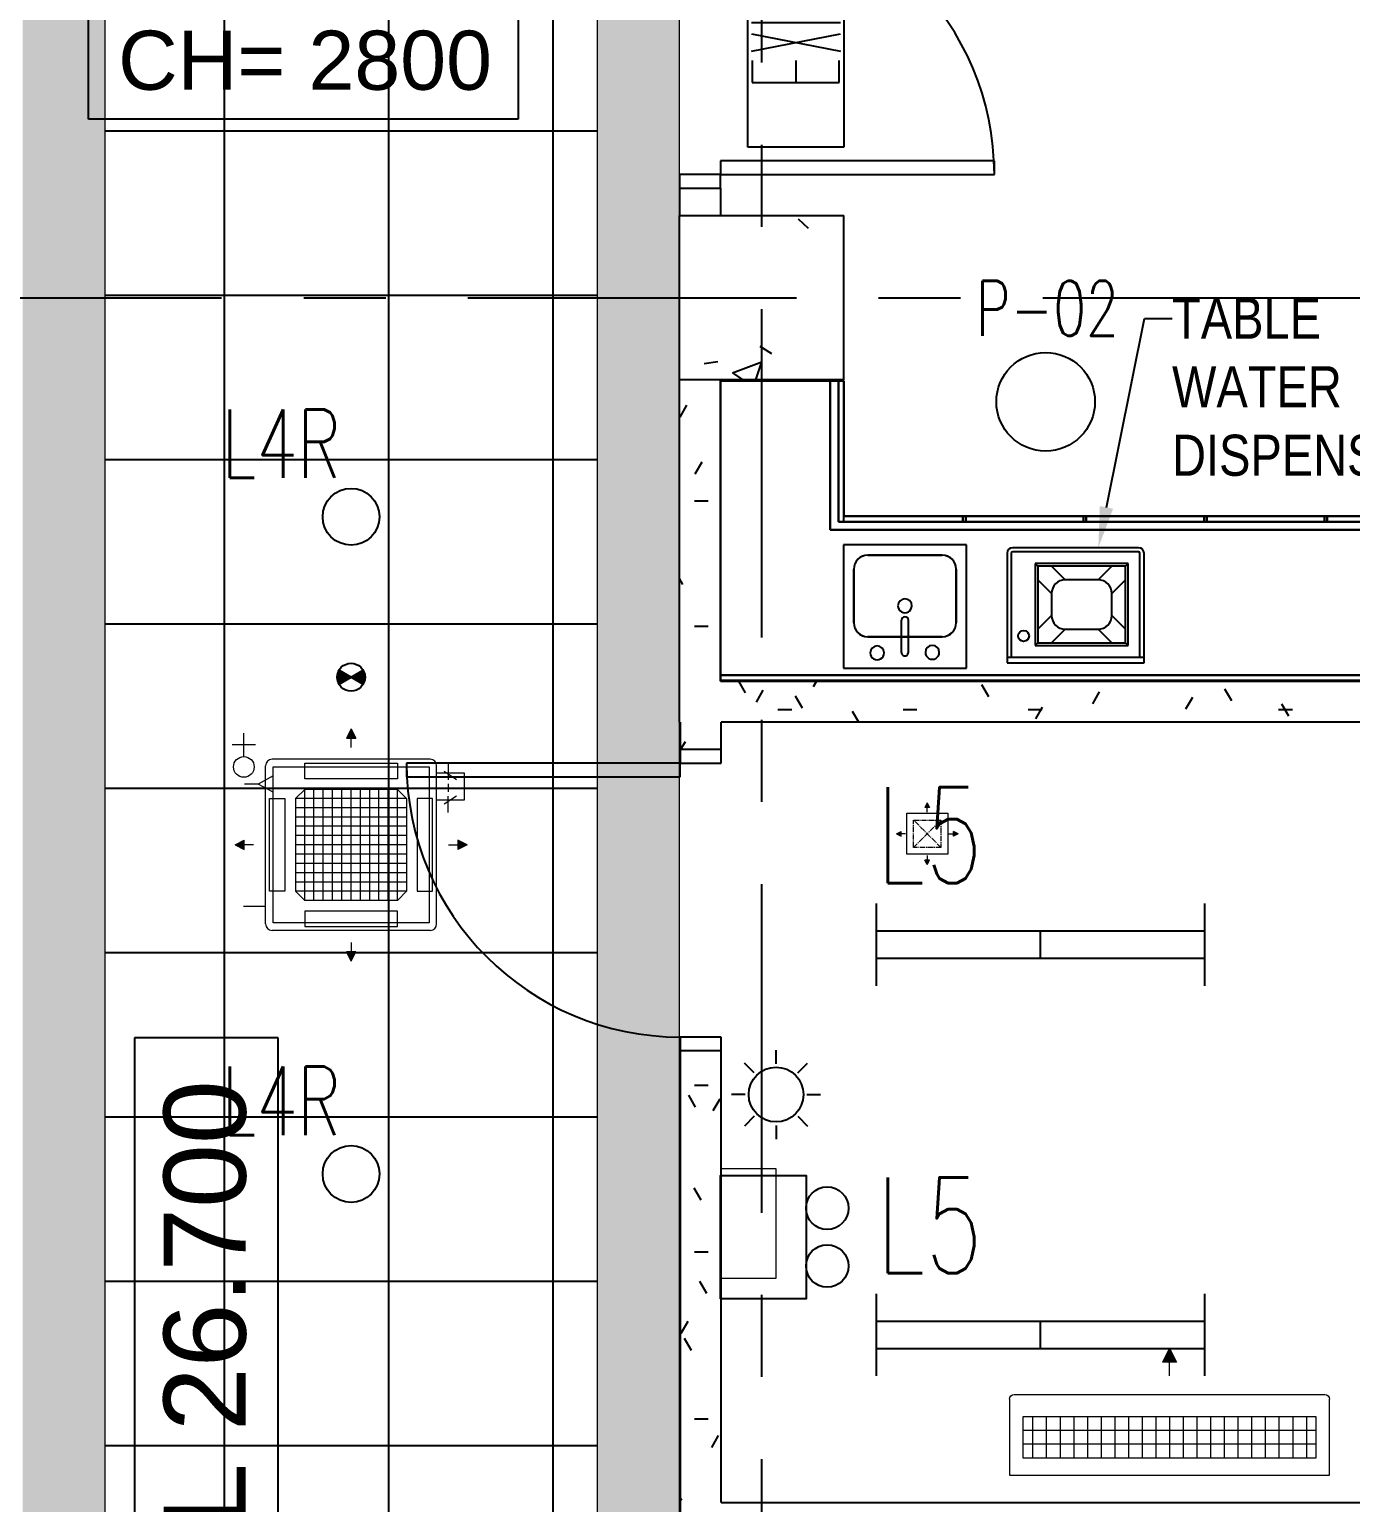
# Model space of a CAD drawing. Header units: millimetres. Extents: x -92759 to 184353, y -15225 to 86714.
# Drawn here: x 82826 to 87652, y 65941 to 71321 of the extents above; entities that cross this region are included whole.
import ezdxf
from ezdxf import colors
from ezdxf.entities.mleader import LeaderData, LeaderLine
from ezdxf.math import Vec2, Vec3

# ---------------------------------------------------------------- set-up
doc = ezdxf.new("R2010")
doc.units = ezdxf.units.MM
doc.linetypes.add('CENTER2', pattern=[28.575, 19.05, -3.175, 3.175, -3.175])
doc.linetypes.add('IDA - Grid Line', pattern=[2100, 1200, -300, 300, -300])
for name, color, linetype in [('0-1', 9, 'Continuous'), ('0-L4', 1, 'Continuous'), ('A-_ANOT----_D', 8, 'Continuous'), ('A-_DOOR----_E', 8, 'Continuous'), ('A-_DOOR----_E-1', 8, 'Continuous'), ('A-_FIREEQPM_E', 9, 'Continuous'), ('A-_FURT----_E-1', 8, 'Continuous'), ('A-_FURTSYST_E', 8, 'Continuous'), ('A-_SANIFIXR_E', 8, 'Continuous'), ('A-_WALL----_H-1', 9, 'Continuous'), ('A-_WALLPRTN_E', 8, 'Continuous'), ('A-PATT-CONC', 8, 'Continuous'), ('E-_LIGT----_E-', 3, 'Continuous'), ('E-EM LIGHT', 1, 'Continuous'), ('E-legend', 1, 'Continuous'), ('HF Text', 7, 'Continuous'), ('M-_SANIFIXR_E', 9, 'Continuous'), ('M-ACMV_FCU', 5, 'Continuous'), ('PDF_M-_ACON----_E-N', 7, 'Continuous'), ('S-_COLN----_E', 8, 'Continuous'), ('water dispenser', 8, 'Continuous')]:
    doc.layers.add(name, color=color, linetype=linetype)
for name, color, linetype, lineweight in [('A--', 134, '500-1-RP', 25), ('HFI 9MM FPB', 94, 'Continuous', 5), ('M-ACMV_CDP', 190, 'DRAIN_PIPE', 25), ('M-ACMV_Control Panel', 7, 'Continuous', 25), ('M-ACMV_CP', 1, 'Continuous', 25), ('M-ACMV_FAD', 3, 'Continuous', 18), ('M-ACMV_FAG', 3, 'Continuous', 25), ('M-ACMV_FCU-1', 86, 'Continuous', 9), ('M-ACMV_FCU-2', 86, 'Continuous', 9), ('M-ACMV_PWR', 1, 'REFRIGERANT', 25), ('M-ACMV_REF_PIPE', 134, '500-1-RP', 25), ('M-ACMV_VCD', 7, 'Continuous', 25)]:
    doc.layers.add(name, color=color, linetype=linetype, lineweight=lineweight)
for name, color, linetype, true_color in [('A-_DETA----_ED-2', 1, 'Continuous', 0xff0000), ('E-_FIREALAM_E-1', 1, 'Continuous', 0xff0000), ('E-_LIGT----_E', 1, 'Continuous', 0xff0000), ('S-_ANOTGRID_E-1', 9, 'IDA - Grid Line', 0x808080)]:
    doc.layers.add(name, color=color, linetype=linetype, true_color=true_color)
doc.styles.add('Arial Narrow', font='ARIALN.TTF')
doc.styles.add('Arial_2', font='arial.ttf', dxfattribs={"height": 300})
doc.styles.add('Arial_4', font='arial.ttf', dxfattribs={"height": 1.8})
doc.styles.add('Simplex', font='simplex_.ttf', dxfattribs={"width": 0.7, "height": 450})
doc.styles.get("Standard").update_dxf_attribs({"font": 'arial.ttf'})
doc.linetypes.add('500-1-RP', pattern='A,0.75,-0.5,0.75,-0.5,0.75,-0.5,0.75,-1.7,["RP",Standard,S=1,R=0,X=-1,Y=-0.5],-1.7', length=7.9)
doc.linetypes.add('DRAIN_PIPE', pattern='A,0.5,-0.2,["D",Standard,S=0.1,R=0,X=-0.1,Y=-0.05],-0.25', length=0.95)
doc.linetypes.add('REFRIGERANT', pattern='A,15,-5.08,["R",Standard,S=2.54,R=0,X=-2.54,Y=-1.27],-5.08', length=25.16)
pattern_1 = [(0, (-11670.95, 40338.29), (609.6, 152.4), [50.292, -406.908, 50.292, -406.908, -2438.4]), (0, (-11670.95, 40338.29), (609.6, 152.4), [-914.4, 50.292, -864.108, 50.292, -406.908, -1066.8]), (0, (-11670.95, 40338.29), (609.6, 152.4), [-2286, 50.292, -254.508, 50.292, -711.708]), (120, (-11442.35, 40414.49), (-436.7823, 451.7291), [50.292, -406.908, 50.292, -406.908, -2438.4]), (120, (-11442.35, 40414.49), (-436.7823, 451.7291), [-914.4, 50.292, -864.108, 50.292, -406.908, -1066.8]), (120, (-11442.35, 40414.49), (-436.7823, 451.7291), [-2286, 50.292, -254.508, 50.292, -711.708]), (240, (-11366.15, 40719.29), (-172.8177, -604.1291), [50.292, -406.908, 50.292, -406.908, -2438.4]), (240, (-11366.15, 40719.29), (-172.8177, -604.1291), [-914.4, 50.292, -864.108, 50.292, -406.908, -1066.8]), (240, (-11366.15, 40719.29), (-172.8177, -604.1291), [-2286, 50.292, -254.508, 50.292, -711.708])]

# ---------------------------------------------------------------- blocks, each defined once
blk = doc.blocks.new('IDA - F - Single - Swing1 - 1100L X 2200H -TD-03-10510367-BLK8_RHH_2ND STOREY PLAN')
at = {"layer": 'A-_DOOR----_E'}
for p, q in [((500, 1075), (450, 1075)), ((450, 1075), (450, 75)), ((500, 75), (500, 1075)), ((-500, 75), (-550, 75)), ((-500, -75), (-500, 75)), ((450, 75), (500, 75)), ((550, 75), (500, 75)), ((500, 75), (500, -75)), ((-550, -75), (-500, -75)), ((500, -75), (550, -75))]:
    blk.add_line(p, q, dxfattribs=at)
blk.add_arc((500, 75), 1000, 90, 180, dxfattribs=at)
blk = doc.blocks.new('IDA - Strobe Light - IDA - Strobe Light-8826107-BLK8_RHH_2ND STOREY PLAN')
at = {"layer": 'A-_DETA----_ED-2'}
for p, q in [((0, 312.5), (0, 362.5)), ((-79.5, 279.5), (-114.9, 314.9)), ((79.5, 279.5), (114.9, 314.9)), ((-112.5, 200), (-162.5, 200)), ((112.5, 200), (162.5, 200)), ((-79.5, 120.5), (-114.9, 85.1)), ((79.5, 120.5), (114.9, 85.1)), ((0, 87.5), (0, 37.5))]:
    blk.add_line(p, q, dxfattribs=at)
blk.add_circle((0, 200), 100, dxfattribs=at)
blk = doc.blocks.new('IDA - F - Single - Swing - 1100L X 2200H - FTD-01-10593735-BLK8_RHH_2ND STOREY PLAN')
at = {"layer": 'A-_DOOR----_E-1'}
for p, q in [((500, 1075), (450, 1075)), ((450, 1075), (450, 75)), ((500, 75), (500, 1075)), ((-500, 75), (-550, 75)), ((-500, -75), (-500, 75)), ((450, 75), (500, 75)), ((550, 75), (500, 75)), ((500, 75), (500, -75)), ((-550, -75), (-500, -75)), ((500, -75), (550, -75))]:
    blk.add_line(p, q, dxfattribs=at)
blk.add_arc((500, 75), 1000, 90, 180, dxfattribs=at)
blk.add_arc((500, 75), 1000, 90, 180, dxfattribs=at)
blk = doc.blocks.new('IDA - Exit Sign - IDA - Exit Sign - One Side-7541936-BLK8_RHH_2ND STOREY PLAN')
at = {"layer": 'A-_DETA----_ED-2'}
for p, q in [((-163.9, -115.1), (-163.9, -432.5)), ((-83.9, -115.1), (-163.9, -115.1)), ((-48.9, -112.8), (14, -437.8)), ((14, -112.8), (-48.9, -437.8)), ((55.1, -112.8), (55.1, -437.8)), ((185.1, -115.3), (85.1, -115.3)), ((135.1, -115.3), (135.1, -437.8)), ((-83.9, -275), (-163.9, -275)), ((-163.9, -432.5), (-83.9, -432.5))]:
    blk.add_line(p, q, dxfattribs=at)
at = {"layer": 'E-_LIGT----_E'}
for p, q in [((-400, -450), (-400, -100)), ((-400, -100), (400, -100)), ((400, -100), (400, -450)), ((400, -450), (-400, -450))]:
    blk.add_line(p, q, dxfattribs=at)
blk = doc.blocks.new('Spot Elevations - 16L x 3_5H - SFL-7417601-BLK8_RHH_2ND STOREY PLAN')
at = {"layer": 'A-_ANOT----_D'}
for p, q in [((16, 3.5), (0, 3.5)), ((0, 3.5), (0, 0)), ((16, 0), (16, 3.5)), ((0, 0), (16, 0))]:
    blk.add_line(p, q, dxfattribs=at)
blk = doc.blocks.new('Pantry Cabinet - Pantry Cabinet-8547006-2ND STOREY Copy 1')
at = {"layer": 'A-_FIREEQPM_E'}
for p, q in [((-731.1, -640), (-731.1, -20)), ((-731.1, -20), (-308.1, -20)), ((-731.1, -622.8), (-731.1, -20)), ((-308.1, -20), (-308.1, -640)), ((-308.1, -588.3), (-731.1, -588.3)), ((-731.1, -620.1), (-308.1, -620.1)), ((-731.1, -630.6), (-731.1, -622.8)), ((-308.1, -640), (-731.1, -640)), ((-612, -640), (-612, -620.1)), ((-612, -620.1), (-431.3, -620.1)), ((-431.3, -620.1), (-431.3, -642.3))]:
    blk.add_line(p, q, dxfattribs=at)
at = {"layer": 'A-_FURTSYST_E'}
for p, q in [((-1712.5, 0), (-1912.5, 0)), ((-1912.5, 0), (-1912.5, -1095)), ((-1912.5, -1095), (-1912.5, 0)), ((-1912.5, 0), (-1712.5, 0)), ((-1912.5, 0), (-1912.5, 0)), ((-1712.5, 0), (-1912.5, 0)), ((-1912.5, 0), (-1912.5, -1095)), ((-1912.5, -1095), (-1912.5, 0)), ((-1912.5, 0), (-1712.5, 0)), ((-1912.5, 0), (-1912.5, 0)), ((-1712.5, 0), (-1912.5, 0)), ((-1912.5, 0), (-1912.5, -1095)), ((-1912.5, -1095), (-1912.5, 0)), ((-1912.5, 0), (-1712.5, 0)), ((-1912.5, 0), (-1912.5, 0)), ((-1712.5, 0), (-1912.5, 0)), ((-1912.5, 0), (-1912.5, -20)), ((-1912.5, -20), (-1912.5, 0)), ((-1912.5, 0), (-1712.5, 0)), ((-1912.5, 0), (-1912.5, 0)), ((-1712.5, -580), (-1712.5, 0)), ((-1712.5, 0), (-1712.5, -580)), ((-1712.5, 0), (-1712.5, 0)), ((-1712.5, -1095), (-1712.5, 0)), ((-1712.5, 0), (-1712.5, -1095)), ((-1712.5, 0), (-1712.5, 0)), ((-1712.5, -550), (-1712.5, 0)), ((-1712.5, 0), (-1712.5, -550)), ((-1712.5, 0), (-1712.5, 0)), ((-1712.5, -20), (-1712.5, 0)), ((-1712.5, 0), (-1712.5, -20)), ((-1712.5, 0), (-1712.5, 0)), ((2837.5, 0), (-805.8, 0)), ((-805.8, 0), (-805.8, -20)), ((-805.8, -20), (-805.8, 0)), ((-805.8, 0), (2837.5, 0)), ((-805.8, 0), (-805.8, 0)), ((2837.5, 0), (-805.8, 0)), ((-805.8, 0), (-805.8, -580)), ((-805.8, -580), (-805.8, 0)), ((-805.8, 0), (2837.5, 0)), ((-805.8, 0), (-805.8, 0)), ((2837.5, 0), (-805.8, 0)), ((-805.8, 0), (-805.8, -600)), ((-805.8, -600), (-805.8, 0)), ((-805.8, 0), (2837.5, 0)), ((-805.8, 0), (-805.8, 0)), ((2837.5, 0), (-805.8, 0)), ((-805.8, 0), (-805.8, -550)), ((-805.8, -550), (-805.8, 0)), ((-805.8, 0), (2837.5, 0)), ((-805.8, 0), (-805.8, 0)), ((2837.5, -20), (2837.5, 0)), ((2837.5, 0), (2837.5, -20)), ((2837.5, 0), (2837.5, 0)), ((-1912.5, -20), (-1712.5, -20)), ((-1712.5, -20), (-1912.5, -20)), ((-1912.5, -20), (-1912.5, -20)), ((-1712.5, -20), (-1712.5, -20)), ((-805.8, -20), (2837.5, -20)), ((2837.5, -20), (-805.8, -20)), ((-805.8, -20), (-805.8, -20)), ((2837.5, -1095), (2837.5, 0)), ((2837.5, 0), (2837.5, -1095)), ((2837.5, 0), (2837.5, 0)), ((2837.5, -1095), (2837.5, 0)), ((2837.5, 0), (2837.5, -1095)), ((2837.5, 0), (2837.5, 0)), ((2837.5, -1095), (2837.5, 0)), ((2837.5, 0), (2837.5, -1095)), ((2837.5, 0), (2837.5, 0)), ((2837.5, -20), (2837.5, -20)), ((2028, -160), (2300.2, -160)), ((2300.2, -160), (2028, -160)), ((2028, -160), (2300.2, -160)), ((2300.2, -160), (2028, -160)), ((1977.2, -406.8), (1977.2, -210.8)), ((1977.2, -210.8), (1977.2, -406.8)), ((1977.2, -406.8), (1977.2, -210.8)), ((1977.2, -210.8), (1977.2, -406.8)), ((2351, -210.8), (2351, -406.8)), ((2351, -406.8), (2351, -210.8)), ((2351, -210.8), (2351, -406.8)), ((2351, -406.8), (2351, -210.8)), ((2300.2, -457.6), (2028, -457.6)), ((2028, -457.6), (2300.2, -457.6)), ((2300.2, -457.6), (2028, -457.6)), ((2028, -457.6), (2300.2, -457.6)), ((-1762.5, -550), (-1712.5, -550)), ((-1762.5, -1095), (-1762.5, -550)), ((-1762.5, -550), (-1762.5, -1095)), ((-1712.5, -550), (-1762.5, -550)), ((-1762.5, -550), (-1762.5, -550)), ((-1732.5, -1095), (-1732.5, -580)), ((-1732.5, -580), (-1712.5, -580)), ((-1712.5, -580), (-1732.5, -580)), ((-1732.5, -580), (-1732.5, -1095)), ((-1732.5, -580), (-1732.5, -580)), ((-1712.5, -550), (-1712.5, -550)), ((-1712.5, -580), (-1712.5, -580)), ((-805.8, -550), (2437.5, -550)), ((2437.5, -550), (-805.8, -550)), ((-805.8, -550), (-805.8, -550)), ((-805.8, -580), (2407.5, -580)), ((2407.5, -580), (-805.8, -580)), ((-805.8, -580), (-805.8, -580)), ((-795.8, -580), (-264.2, -580)), ((-264.2, -580), (-795.8, -580)), ((-795.8, -580), (-795.8, -580)), ((-795.8, -580), (-264.2, -580)), ((-264.2, -580), (-795.8, -580)), ((-795.8, -580), (-795.8, -580)), ((-795.8, -580), (-264.2, -580)), ((-264.2, -580), (-795.8, -580)), ((-795.8, -580), (-795.8, -580)), ((-795.8, -600), (-795.8, -580)), ((-795.8, -580), (-795.8, -600)), ((-795.8, -600), (-795.8, -580)), ((-795.8, -580), (-795.8, -600)), ((-795.8, -600), (-795.8, -580)), ((-795.8, -580), (-795.8, -600)), ((-264.2, -580), (-264.2, -580)), ((-264.2, -580), (-264.2, -580)), ((-264.2, -580), (-264.2, -580)), ((-264.2, -580), (-264.2, -600)), ((-264.2, -580), (-264.2, -600)), ((-264.2, -580), (-264.2, -600)), ((-264.2, -580), (-264.2, -600)), ((-264.2, -580), (-264.2, -600)), ((-264.2, -580), (-264.2, -600)), ((-254.2, -580), (181.1, -580)), ((181.1, -580), (-254.2, -580)), ((-254.2, -580), (-254.2, -580)), ((-254.2, -600), (-254.2, -580)), ((-254.2, -580), (-254.2, -600)), ((181.1, -580), (181.1, -580)), ((181.1, -580), (181.1, -600)), ((181.1, -580), (181.1, -600)), ((191.1, -580), (621.4, -580)), ((621.4, -580), (191.1, -580)), ((191.1, -580), (191.1, -580)), ((191.1, -600), (191.1, -580)), ((191.1, -580), (191.1, -600)), ((621.4, -580), (621.4, -580)), ((621.4, -600), (621.4, -580)), ((621.4, -580), (621.4, -600)), ((631.4, -580), (1061.7, -580)), ((1061.7, -580), (631.4, -580)), ((631.4, -580), (631.4, -580)), ((631.4, -600), (631.4, -580)), ((631.4, -580), (631.4, -600)), ((1061.7, -580), (1061.7, -580)), ((1061.7, -600), (1061.7, -580)), ((1061.7, -580), (1061.7, -600)), ((1071.6, -580), (1502, -580)), ((1502, -580), (1071.6, -580)), ((1071.6, -580), (1071.6, -580)), ((1071.6, -600), (1071.6, -580)), ((1071.6, -580), (1071.6, -600)), ((1502, -580), (1502, -580)), ((1502, -600), (1502, -580)), ((1502, -580), (1502, -600)), ((1511.9, -580), (1942.2, -580)), ((1942.2, -580), (1511.9, -580)), ((1511.9, -580), (1511.9, -580)), ((1511.9, -600), (1511.9, -580)), ((1511.9, -580), (1511.9, -600)), ((1942.2, -580), (1942.2, -580)), ((1942.2, -600), (1942.2, -580)), ((1942.2, -580), (1942.2, -600)), ((1952.2, -580), (2387.5, -580)), ((2387.5, -580), (1952.2, -580)), ((1952.2, -580), (1952.2, -580)), ((1952.2, -600), (1952.2, -580)), ((1952.2, -580), (1952.2, -600)), ((2387.5, -580), (2387.5, -580)), ((2387.5, -580), (2387.5, -600)), ((2387.5, -580), (2387.5, -600)), ((2407.5, -580), (2407.5, -1095)), ((2407.5, -1095), (2407.5, -580)), ((2407.5, -580), (2407.5, -580)), ((2437.5, -550), (2437.5, -1095)), ((2437.5, -1095), (2437.5, -550)), ((2437.5, -550), (2437.5, -550)), ((-805.8, -600), (2387.5, -600)), ((2387.5, -600), (-805.8, -600)), ((-805.8, -600), (-805.8, -600)), ((-795.8, -600), (-795.8, -600)), ((-795.8, -600), (-264.2, -600)), ((-264.2, -600), (-795.8, -600)), ((-795.8, -600), (-795.8, -600)), ((-795.8, -600), (-264.2, -600)), ((-264.2, -600), (-795.8, -600)), ((-795.8, -600), (-795.8, -600)), ((-795.8, -600), (-264.2, -600)), ((-264.2, -600), (-795.8, -600)), ((-264.2, -600), (-264.2, -600)), ((-264.2, -600), (-264.2, -600)), ((-264.2, -600), (-264.2, -600)), ((-254.2, -600), (-254.2, -600)), ((-254.2, -600), (181.1, -600)), ((181.1, -600), (-254.2, -600)), ((181.1, -600), (181.1, -600)), ((191.1, -600), (191.1, -600)), ((191.1, -600), (621.4, -600)), ((621.4, -600), (191.1, -600)), ((621.4, -600), (621.4, -600)), ((631.4, -600), (631.4, -600)), ((631.4, -600), (1061.7, -600)), ((1061.7, -600), (631.4, -600)), ((1061.7, -600), (1061.7, -600)), ((1071.6, -600), (1071.6, -600)), ((1071.6, -600), (1502, -600)), ((1502, -600), (1071.6, -600)), ((1502, -600), (1502, -600)), ((1511.9, -600), (1511.9, -600)), ((1511.9, -600), (1942.2, -600)), ((1942.2, -600), (1511.9, -600)), ((1942.2, -600), (1942.2, -600)), ((1952.2, -600), (1952.2, -600)), ((1952.2, -600), (2387.5, -600)), ((2387.5, -600), (1952.2, -600)), ((2387.5, -600), (2387.5, -1095)), ((2387.5, -1095), (2387.5, -600)), ((2387.5, -600), (2387.5, -600)), ((2387.5, -600), (2387.5, -600)), ((-1912.5, -1095), (-1732.5, -1095)), ((-1732.5, -1095), (-1912.5, -1095)), ((-1912.5, -1095), (-1912.5, -1095)), ((-1912.5, -1095), (-1712.5, -1095)), ((-1712.5, -1095), (-1912.5, -1095)), ((-1912.5, -1095), (-1912.5, -1095)), ((-1912.5, -1095), (-1762.5, -1095)), ((-1762.5, -1095), (-1912.5, -1095)), ((-1912.5, -1095), (-1912.5, -1095)), ((-1762.5, -1095), (-1762.5, -1095)), ((-1732.5, -1095), (-1732.5, -1095)), ((-1712.5, -1095), (-1712.5, -1095)), ((2387.5, -1095), (2837.5, -1095)), ((2837.5, -1095), (2387.5, -1095)), ((2387.5, -1095), (2387.5, -1095)), ((2407.5, -1095), (2837.5, -1095)), ((2837.5, -1095), (2407.5, -1095)), ((2407.5, -1095), (2407.5, -1095)), ((2437.5, -1095), (2837.5, -1095)), ((2837.5, -1095), (2437.5, -1095)), ((2437.5, -1095), (2437.5, -1095)), ((2837.5, -1095), (2837.5, -1095)), ((2837.5, -1095), (2837.5, -1095)), ((2837.5, -1095), (2837.5, -1095))]:
    blk.add_line(p, q, dxfattribs=at)
for centre, start, end in [((2028, -210.8), 90, 180), ((2028, -210.8), 90, 180), ((2028, -210.8), 90, 180), ((2028, -210.8), 90, 180), ((2300.2, -210.8), 0, 90), ((2300.2, -210.8), 360, 90), ((2300.2, -210.8), 0, 90), ((2300.2, -210.8), 0, 90), ((2028, -406.8), 180, 270), ((2028, -406.8), 180, 270), ((2028, -406.8), 180, 270), ((2028, -406.8), 180, 270), ((2300.2, -406.8), 270, 360), ((2300.2, -406.8), 270, 360), ((2300.2, -406.8), 270, 360), ((2300.2, -406.8), 270, 360)]:
    blk.add_arc(centre, 50.8, start, end, dxfattribs=at)
blk = doc.blocks.new('M_Sink Kitchen-Island - 450 x 450mm-8546905-2ND STOREY Copy 1')
at = {"layer": 'A-_SANIFIXR_E'}
for p, q in [((240.7, 227.3), (-209.3, 227.3)), ((-209.3, 227.3), (-209.3, -222.7)), ((240.7, -222.7), (240.7, 227.3)), ((3, 170.2), (3, 53.1)), ((28.4, 170.2), (28.4, 53.1)), ((3, 113), (-120.4, 113)), ((151.8, 113), (28.4, 113)), ((-171.2, 62.2), (-171.2, -133.8)), ((202.6, -133.8), (202.6, 62.2)), ((-120.4, -184.6), (151.8, -184.6)), ((-209.3, -222.7), (240.7, -222.7))]:
    blk.add_line(p, q, dxfattribs=at)
for centre, radius, start, end in [((-84.3, 170.2), 25.4, 360, 180), ((-84.3, 170.2), 25.4, 180, 0), ((15.7, 170.2), 12.7, 360, 180), ((117.3, 172.3), 25.4, 360, 180), ((117.3, 172.3), 25.4, 180, 0), ((-120.4, 62.2), 50.8, 90, 180), ((151.8, 62.2), 50.8, 360, 90), ((15.7, 0), 25.4, 360, 180), ((15.7, 0), 25.4, 180, 0), ((15.7, 53.1), 12.7, 180, 0), ((-120.4, -133.8), 50.8, 180, 270), ((151.8, -133.8), 50.8, 270, 0)]:
    blk.add_arc(centre, radius, start, end, dxfattribs=at)
blk = doc.blocks.new('staff dining room')
at = {"layer": 'A-_FURTSYST_E', "rotation": 180}
blk.add_blockref('Pantry Cabinet - Pantry Cabinet-8547006-2ND STOREY Copy 1', (17158.5, -4136.3), dxfattribs=at)
at = {"layer": 'A-_SANIFIXR_E', "rotation": 180}
blk.add_blockref('M_Sink Kitchen-Island - 450 x 450mm-8546905-2ND STOREY Copy 1', (15010, -3863.2), dxfattribs=at)
blk = doc.blocks.new('1599_FURN_RHH_BLK8 _NEW__2ND STY_dwg-10261561-BLK8_RHH_2ND STOREY PLAN')
blk.add_blockref('staff dining room', (-19270.7, -6261.8))
blk = doc.blocks.new('A$C4750f375')
at = {"layer": 'water dispenser'}
for p, q in [((0, 400), (0, 0)), ((15, 400), (15, 20)), ((480, 420), (20, 420)), ((480, 405), (20, 405)), ((485, 20), (485, 400)), ((500, 0), (500, 400)), ((442.5, 362.5), (102.2, 362.5)), ((102.2, 362.5), (102.2, 62.5)), ((102.2, 362.5), (112.2, 352.5)), ((112.2, 352.5), (112.2, 72.5)), ((432.5, 352.5), (112.2, 352.5)), ((212.2, 302.5), (162.2, 352.5)), ((332.5, 302.5), (382.5, 352.5)), ((432.5, 352.5), (442.5, 362.5)), ((432.5, 72.5), (432.5, 352.5)), ((442.5, 62.5), (442.5, 362.5)), ((162.2, 252.5), (112.2, 302.5)), ((332.5, 302.5), (212.2, 302.5)), ((382.5, 252.5), (432.5, 302.5)), ((162.2, 252.5), (162.2, 172.5)), ((382.5, 172.5), (382.5, 252.5)), ((162.2, 172.5), (112.2, 122.5)), ((382.5, 172.5), (432.5, 122.5)), ((212.2, 122.5), (162.2, 72.5)), ((212.2, 122.5), (332.5, 122.5)), ((332.5, 122.5), (382.5, 72.5)), ((112.2, 72.5), (102.2, 62.5)), ((102.2, 62.5), (442.5, 62.5)), ((112.2, 72.5), (432.5, 72.5)), ((432.5, 72.5), (442.5, 62.5)), ((0, 20), (500, 20)), ((0, 0), (500, 0))]:
    blk.add_line(p, q, dxfattribs=at)
blk.add_circle((59.7, 97.8), 20, dxfattribs=at)
for centre, radius, start, end in [((20, 400), 20, 90, 180), ((20, 400), 5, 90, 180), ((480, 400), 20, 0, 90), ((480, 400), 5, 0, 90), ((212.2, 252.5), 50, 90, 180), ((332.5, 252.5), 50, 0, 90), ((212.2, 172.5), 50, 180, 270), ((332.5, 172.5), 50, 270, 0)]:
    blk.add_arc(centre, radius, start, end, dxfattribs=at)
blk = doc.blocks.new('RCP_B8L2')
at = {"layer": 'A-PATT-CONC'}
h = blk.add_hatch(dxfattribs=at)
h.set_pattern_fill('ANSI37', color=256, scale=189, angle=45)
h.set_pattern_definition([(90, (-369518.07, -145677.3), (-600.075, 0), []), (180, (-369518.07, -145677.3), (-6e-14, -600.075), [])])
h.paths.add_polyline_path([(-369518.1, -175677.3), (-367718.1, -175677.3), (-367718.1, -145677.3), (-369518.1, -145677.3)])
at = {"layer": 'HFI 9MM FPB'}
h = blk.add_hatch(dxfattribs=at)
h.set_pattern_fill('ANSI33', color=256, scale=50)
h.set_pattern_definition([(45, (-381589.02, -647239), (-224.5064, 224.5064), []), (45, (-381364.5, -647239), (-224.5064, 224.5064), [158.75, -79.375])])
h.paths.add_polyline_path([(-397818.1, -145727.3), (-400118.1, -145727.3), (-400118.1, -175677.3), (-397818.1, -175677.3), (-397818.1, -149677.3), (-369818.1, -149677.3), (-369818.1, -175677.3), (-400118.1, -175677.3), (-400118.1, -180477.3), (-377418.1, -180477.3), (-377418.1, -194177.3), (-377868.1, -194177.3), (-377868.1, -197377.3), (-373818.1, -197377.3), (-373818.1, -196977.3), (-373218.1, -196977.3), (-373218.1, -197377.3), (-372328.1, -197377.3), (-372328.1, -187777.3), (-373518.1, -187777.3), (-373518.1, -183977.3), (-369718.1, -183977.3), (-369718.1, -184377.3), (-367302.1, -184377.3), (-367302.1, -183227.3), (-367418.1, -183227.3), (-367418.1, -174577.3), (-365018.1, -174577.3), (-365018.1, -174045.3), (-364918.1, -174045.3), (-364918.1, -173009.3), (-365018.1, -173009.3), (-365018.1, -172877.3), (-367418.1, -172877.3), (-367418.1, -161227.3), (-365818.1, -161227.3), (-365818.1, -161927.3), (-362518.1, -161927.3), (-362518.1, -160193), (-362518.1, -159277.3), (-362718.1, -159277.3), (-362718.1, -157677.3), (-364168.1, -157677.3), (-364168.1, -158127.3), (-364455.6, -158127.3), (-365318.1, -158127.3), (-365318.1, -158827.3), (-366818.1, -158827.3), (-366818.1, -159277.3), (-367418.1, -159277.3), (-367418.1, -145307.3), (-369018.1, -145307.3), (-369018.1, -145557.3), (-369818.1, -145557.3), (-369818.1, -147877.3), (-377418.1, -147877.3), (-377418.1, -145557.7), (-379668.1, -145557.7), (-379668.1, -147877.3), (-394868.1, -147877.3), (-394868.1, -146527.3), (-397818.1, -146527.3)])
h.paths.add_polyline_path([(-399868.1, -146002.3), (-398068.1, -146002.3), (-398068.1, -175402.3), (-399868.1, -175402.3)], flags=16)
h.paths.add_polyline_path([(-379218.1, -147877.3), (-379218.1, -146077.3), (-378018.1, -146077.3), (-378018.1, -147877.3), (-369818.1, -147877.3), (-369818.1, -149677.3), (-397818.1, -149677.3), (-397818.1, -147877.3), (-397818.1, -146677.3), (-396618.1, -146677.3), (-395418.1, -146677.3), (-395418.1, -147877.3)], flags=16)
h.paths.add_polyline_path([(-369518.1, -175677.3), (-367718.1, -175677.3), (-367718.1, -145677.3), (-369518.1, -145677.3)], flags=16)
h.paths.add_polyline_path([(-366468.1, -159177.3), (-366468.1, -160977.3), (-365268.1, -160977.3), (-365268.1, -161577.3), (-362868.1, -161577.3), (-362868.1, -159177.3)], flags=16)
h.paths.add_polyline_path([(-376718.1, -196977.3), (-373718.1, -196977.3), (-373718.1, -187977.3), (-373718.1, -187977.3), (-373718.1, -183777.3), (-367718.1, -183777.3), (-367718.1, -175977.3), (-399518.1, -175977.3), (-399518.1, -180177.3), (-376718.1, -180177.3)], flags=16)
blk.add_lwpolyline([(-367418.1, -172877.3), (-367418.1, -161227.3), (-365818.1, -161227.3), (-365818.1, -161927.3), (-362518.1, -161927.3), (-362518.1, -160193), (-362518.1, -159277.3), (-362718.1, -159277.3), (-362718.1, -157677.3), (-364168.1, -157677.3), (-364168.1, -158127.3), (-364455.6, -158127.3), (-365318.1, -158127.3), (-365318.1, -158827.3), (-366818.1, -158827.3), (-366818.1, -159277.3), (-367418.1, -159277.3), (-367418.1, -145307.3)], dxfattribs=at)
blk.add_lwpolyline([(-369518.1, -175677.3), (-367718.1, -175677.3), (-367718.1, -145677.3), (-369518.1, -145677.3)], close=True, dxfattribs=at)
at = {"layer": 'HF Text', "insert": (-369469.2, -149001.9), "char_height": 215.85, "width": 1353.585, "attachment_point": 1, "style": 'Arial_4', "bg_fill": 16, "box_fill_scale": 1.5, "bg_fill_color": 256, "bg_fill_transparency": 0}
blk.add_mtext('CH= 2800', dxfattribs=at)
blk = doc.blocks.new('L5-Batten Light')
at = {"layer": 'E-legend', "lineweight": 25}
for p, q in [((-366378.7, -162532.4), (-366378.7, -162832.4)), ((-365178.7, -162832.4), (-365178.7, -162532.4)), ((-366378.7, -162632.4), (-365178.7, -162632.4)), ((-365778.7, -162732.4), (-365778.7, -162632.4)), ((-366378.7, -162732.4), (-365178.7, -162732.4))]:
    blk.add_line(p, q, dxfattribs=at)
at = {"layer": 'E-legend', "lineweight": 25, "style": 'Simplex', "width": 0.7}
blk.add_text('L5', height=350, dxfattribs=at).set_placement((-366378.6, -162457.3))
blk = doc.blocks.new('P-02')
at = {"layer": 'E-legend', "lineweight": 25}
blk.add_circle((0, 0), 180, dxfattribs=at)
at = {"layer": 'E-legend', "lineweight": 15, "style": 'Simplex', "width": 0.7}
blk.add_text('P-02', height=200, dxfattribs=at).set_placement((-254.6, 241.3))
blk = doc.blocks.new('Power Craft')
at = {"layer": 'E-legend', "lineweight": 25}
h = blk.add_hatch(color=256, dxfattribs=at)
h.dxf.hatch_style = 1
h.paths.add_polyline_path([(-589422.5, -94267.5), (-589466.5, -94242.1, 0.131652), (-589473.4, -94267.5, 0.131652), (-589466.5, -94293)])
h = blk.add_hatch(color=256, dxfattribs=at)
h.dxf.hatch_style = 1
h.paths.add_polyline_path([(-589378.4, -94242.1), (-589422.5, -94267.5), (-589378.4, -94293, 0.131652), (-589371.6, -94267.5, 0.131652)])
for p, q in [((-589466.5, -94242.1), (-589378.4, -94293)), ((-589466.5, -94293), (-589378.4, -94242.1))]:
    blk.add_line(p, q, dxfattribs=at)
blk.add_circle((-589422.5, -94267.5), 50.9, dxfattribs=at)
blk = doc.blocks.new('mickey mouse ltg')
at = {"layer": 'E-EM LIGHT'}
blk.add_lwpolyline([(-352.5, 0), (93.2, 0), (93.2, -309.1), (-352.5, -309.1)], close=True, dxfattribs=at)
for centre in [(-233.8, -386.1), (-24.6, -386.1)]:
    blk.add_circle(centre, 77, dxfattribs=at)
blk = doc.blocks.new('E2')
at = {"layer": 'E-legend', "lineweight": 25, "xscale": 1.009134083687406, "yscale": 1.009134083687406, "zscale": 1.009134083687406, "rotation": 179.9999999999651}
blk.add_blockref('mickey mouse ltg', (-440506.3, 381156.8), dxfattribs=at)
blk = doc.blocks.new('A$C020d881d')
at = {"layer": 'E-legend', "lineweight": 25}
blk.add_circle((818.7, 172), 103.8, dxfattribs=at)
at = {"layer": 'E-legend', "lineweight": 25, "style": 'Simplex', "width": 0.7}
blk.add_text('L4R', height=250, dxfattribs=at).set_placement((345.2, 314.3))
blk = doc.blocks.new('EL_B8_L2_R4')
at = {"color": 7}
blk.add_blockref('Power Craft', (583122.5, 83881.8), dxfattribs=at)
at = {"color": 0, "linetype": 'ByBlock', "lineweight": 0, "rotation": 270}
blk.add_blockref('E2', (-386106.8, -452806.4), dxfattribs=at)
at = {"layer": '0-L4', "color": 7}
for p in [(361997.4, 151319.9), (361997.4, 149894.9)]:
    blk.add_blockref('L5-Batten Light', p, dxfattribs=at)
at = {"layer": 'E-_LIGT----_E-', "ltscale": 0.5}
for p in [(-7118.7, -9972), (-7118.7, -12372)]:
    blk.add_blockref('A$C020d881d', p, dxfattribs=at)
at = {"layer": 'E-legend', "color": 0}
blk.add_blockref('P-02', (-3762.5, -9380), dxfattribs=at)
blk = doc.blocks.new('A$Ce886c8c0')
at = {"layer": 'M-ACMV_Control Panel', "lineweight": 5}
blk.add_lwpolyline([(200, -200), (200, 200), (0, 200), (0, -200)], close=True, dxfattribs=at)
blk.add_solid([(0, -200), (200, -200), (200, 200), (0, -200)], dxfattribs=at)
blk = doc.blocks.new('A$C7208cd76')
at = {"layer": 'M-ACMV_FCU', "lineweight": 5}
h = blk.add_hatch(color=256, dxfattribs=at)
h.dxf.hatch_style = 1
h.paths.add_polyline_path([(0, 424.1), (-17, 390.2), (17, 390.2)])
h = blk.add_hatch(color=256, dxfattribs=at)
h.dxf.hatch_style = 1
h.paths.add_polyline_path([(-424.1, 0), (-390.2, -17), (-390.2, 17)])
h = blk.add_hatch(color=256, dxfattribs=at)
h.dxf.hatch_style = 1
h.paths.add_polyline_path([(424.1, 0), (390.2, 17), (390.2, -17)])
h = blk.add_hatch(color=256, dxfattribs=at)
h.dxf.hatch_style = 1
h.paths.add_polyline_path([(0, -424.1), (17, -390.2), (-17, -390.2)])
for p, q in [((0, 424.1), (-17, 390.2)), ((-17, 390.2), (17, 390.2)), ((0, 424.1), (17, 390.2)), ((0, 356.2), (0, 390.2)), ((-312.5, 288.8), (-312.5, -288.8)), ((288.8, 312.5), (-288.8, 312.5)), ((288.9, 312.6), (288.9, 312.6)), ((312.5, 288.8), (312.5, -288.8)), ((312.6, 288.9), (312.6, 288.9)), ((-202.6, 169.6), (-169.6, 202.6)), ((-202.6, 169.6), (-202.6, -169.6)), ((202.6, 169.6), (-202.6, 169.6)), ((-169.6, 202.6), (169.6, 202.6)), ((-169.6, 202.6), (-169.6, -202.6)), ((-135.7, 202.6), (-135.7, -202.6)), ((-101.8, 202.6), (-101.8, -202.6)), ((-67.9, 202.6), (-67.9, -202.6)), ((-33.9, 202.6), (-33.9, -202.6)), ((0, 202.6), (0, -202.6)), ((33.9, 202.6), (33.9, -202.6)), ((67.9, 202.6), (67.9, -202.6)), ((101.8, 202.6), (101.8, -202.6)), ((135.7, 202.6), (135.7, -202.6)), ((169.6, 202.6), (202.6, 169.6)), ((169.6, 202.6), (169.6, -202.6)), ((202.6, 169.6), (202.6, -169.6)), ((202.6, 135.7), (-202.6, 135.7)), ((202.6, 101.8), (-202.6, 101.8)), ((202.6, 67.9), (-202.6, 67.9)), ((-424.1, 0), (-390.2, 17)), ((-424.1, 0), (-390.2, -17)), ((-390.2, -17), (-390.2, 17)), ((-356.2, 0), (-390.2, 0)), ((202.6, 33.9), (-202.6, 33.9)), ((202.6, 0), (-202.6, 0)), ((356.2, 0), (390.2, 0)), ((390.2, 17), (390.2, -17)), ((424.1, 0), (390.2, 17)), ((424.1, 0), (390.2, -17)), ((202.6, -33.9), (-202.6, -33.9)), ((202.6, -67.9), (-202.6, -67.9)), ((202.6, -101.8), (-202.6, -101.8)), ((202.6, -135.7), (-202.6, -135.7)), ((-169.6, -202.6), (-202.6, -169.6)), ((202.6, -169.6), (-202.6, -169.6)), ((-169.6, -202.6), (169.6, -202.6)), ((169.6, -202.6), (202.6, -169.6)), ((288.8, -312.5), (-288.8, -312.5)), ((0, -356.2), (0, -390.2)), ((17, -390.2), (-17, -390.2)), ((0, -424.1), (-17, -390.2)), ((0, -424.1), (17, -390.2))]:
    blk.add_line(p, q, dxfattribs=at)
for points in [[(285, 285), (285, -285), (-285, -285), (-285, 285)], [(-169.6, 241.6), (169.6, 241.6), (169.6, 297.9), (-169.6, 297.9)], [(-241.6, 169.6), (-241.6, -169.6), (-297.9, -169.6), (-297.9, 169.6)], [(241.6, 169.6), (241.6, -169.6), (297.9, -169.6), (297.9, 169.6)], [(-169.6, -241.6), (169.6, -241.6), (169.6, -297.9), (-169.6, -297.9)]]:
    blk.add_lwpolyline(points, close=True, dxfattribs=at)
for centre, start, end in [((-288.8, 288.8), 90, 180), ((288.8, 288.8), 0, 90), ((-288.8, -288.8), 180, 270), ((288.8, -288.8), 270, 0)]:
    blk.add_arc(centre, 23.7, start, end, dxfattribs=at)
blk = doc.blocks.new('A$C49267d6b')
at = {"layer": 'PDF_M-_ACON----_E-N', "lineweight": 0}
for p, q in [((-25.4, 76.2), (12.7, 101.6)), ((0, 127), (0, 76.2)), ((0, 63.5), (0, 38.1)), ((-25.4, 25.4), (12.7, 0)), ((0, -25.4), (0, 25.4))]:
    blk.add_line(p, q, dxfattribs=at)
blk = doc.blocks.new('A$C81577ca4')
at = {"layer": 'A--', "lineweight": 0, "ltscale": 0.75}
for p, q in [((19, -95), (-36, -125)), ((-36, -125), (-86, -125)), ((19, -155), (-36, -125))]:
    blk.add_line(p, q, dxfattribs=at)
blk = doc.blocks.new('SSO')
at = {"layer": 'M-ACMV_PWR', "linetype": 'ByBlock', "lineweight": 5}
for p, q in [((1064820.3, 20828.3), (1064720.3, 20828.3)), ((1064770.3, 20778.3), (1064770.3, 20878.3))]:
    blk.add_line(p, q, dxfattribs=at)
blk.add_circle((1064770.3, 20733.6), 44.6, dxfattribs=at)
blk.add_circle((1064770.3, 20733.6), 44.6, dxfattribs=at)
blk = doc.blocks.new('FCU-2_mini cassette')
at = {"layer": 'M-ACMV_CDP', "lineweight": 5}
blk.add_line((240311.9, -39528.1), (240311.9, -39608.6), dxfattribs=at)
at = {"layer": 'M-ACMV_VCD', "lineweight": 5}
blk.add_lwpolyline([(239824.1, -38903.1), (239824.1, -38803.1), (239924.1, -38803.1), (239924.1, -38903.1)], close=True, dxfattribs=at)
at = {"layer": 'M-ACMV_FCU', "lineweight": 5}
blk.add_blockref('A$C7208cd76', (240087.3, -39215.6), dxfattribs=at)
at = {"layer": 'M-ACMV_PWR', "color": 1, "linetype": 'ByBlock', "lineweight": 5, "xscale": 0.8500000000000222, "yscale": 0.8500000000000222, "zscale": 0.8500000000000222, "rotation": 90}
blk.add_blockref('SSO', (257426.2, -944662.3), dxfattribs=at)
at = {"layer": 'M-ACMV_REF_PIPE', "lineweight": 5, "rotation": 90}
blk.add_blockref('A$C81577ca4', (239740.3, -39519.6), dxfattribs=at)
at = {"layer": 'M-ACMV_VCD', "lineweight": 5, "xscale": -1.181061443391948, "yscale": 1.181061443391948, "zscale": 1.181061443391948, "rotation": 90}
blk.add_blockref('A$C49267d6b', (239939.1, -38860.6), dxfattribs=at)
blk = doc.blocks.new('A$Cf94528ef')
at = {"layer": 'M-ACMV_FCU', "lineweight": 0}
h = blk.add_hatch(color=256, dxfattribs=at)
h.dxf.hatch_style = 1
h.paths.add_polyline_path([(584.6, -95.5), (534.6, -70.5), (534.6, -120.5)])
at = {"layer": 'M-ACMV_FCU', "lineweight": 15}
for p, q in [((234.6, 440.5), (234.6, -631.5)), ((284.6, 440.5), (284.6, -631.5)), ((416.6, -662.5), (416.6, 471.5)), ((334.6, 404.5), (184.6, 404.5)), ((334.6, 354.5), (184.6, 354.5)), ((334.6, 304.5), (184.6, 304.5)), ((334.6, 254.5), (184.6, 254.5)), ((334.6, 204.5), (184.6, 204.5)), ((334.6, 154.5), (184.6, 154.5)), ((334.6, 104.5), (184.6, 104.5)), ((334.6, 54.5), (184.6, 54.5)), ((334.6, 4.5), (184.6, 4.5)), ((334.6, -45.5), (184.6, -45.5)), ((334.6, -95.5), (184.6, -95.5)), ((334.6, -145.5), (184.6, -145.5)), ((334.6, -195.5), (184.6, -195.5)), ((334.6, -245.5), (184.6, -245.5)), ((334.6, -295.5), (184.6, -295.5)), ((334.6, -345.5), (184.6, -345.5)), ((334.6, -395.5), (184.6, -395.5)), ((334.6, -445.5), (184.6, -445.5)), ((334.6, -495.5), (184.6, -495.5)), ((334.6, -545.5), (184.6, -545.5)), ((334.6, -595.5), (184.6, -595.5))]:
    blk.add_line(p, q, dxfattribs=at)
at = {"layer": 'M-ACMV_FCU', "lineweight": 0}
for p, q in [((484.6, -95.5), (534.6, -95.5)), ((534.6, -70.5), (534.6, -120.5)), ((584.6, -95.5), (534.6, -70.5)), ((584.6, -95.5), (534.6, -120.5))]:
    blk.add_line(p, q, dxfattribs=at)
at = {"layer": 'M-ACMV_FCU', "lineweight": 15}
blk.add_lwpolyline([(398.6, -680.5), (121.6, -680.5), (121.6, 489.5), (398.6, 489.5)], dxfattribs=at)
blk.add_lwpolyline([(334.6, 440.5), (334.6, -631.5), (184.6, -631.5), (184.6, 440.5)], close=True, dxfattribs=at)
for centre, start, end in [((398.6, 471.5), 0, 90), ((398.6, -662.5), 270, 0)]:
    blk.add_arc(centre, 18, start, end, dxfattribs=at)
blk = doc.blocks.new('A$C93d871f8')
at = {"layer": 'M-ACMV_FAG', "lineweight": 5}
h = blk.add_hatch(color=3, dxfattribs=at)
h.dxf.hatch_style = 1
h.paths.add_polyline_path([(-8.4, 95.9), (8.4, 95.9), (0, 112.7)])
h = blk.add_hatch(color=3, dxfattribs=at)
h.dxf.hatch_style = 1
h.paths.add_polyline_path([(-112.7, 0), (-95.9, -8.4), (-95.9, 8.4)])
h = blk.add_hatch(color=3, dxfattribs=at)
h.dxf.hatch_style = 1
h.paths.add_polyline_path([(95.9, 8.4), (95.9, -8.4), (112.7, 0)])
h = blk.add_hatch(color=3, dxfattribs=at)
h.dxf.hatch_style = 1
h.paths.add_polyline_path([(0, -112.7), (8.4, -95.9), (-8.4, -95.9)])
at = {"layer": 'M-ACMV_FAD', "color": 3, "lineweight": 5}
blk.add_lwpolyline([(-75, 75), (75, 75), (75, -75), (-75, -75)], close=True, dxfattribs=at)
at = {"layer": 'M-ACMV_FAG', "color": 3, "lineweight": 5}
for p, q in [((0, 112.7), (-8.4, 95.9)), ((0, 112.7), (8.4, 95.9)), ((8.4, 95.9), (-8.4, 95.9)), ((0, 79.2), (0, 95.9)), ((-112.7, 0), (-95.9, 8.4)), ((-112.7, 0), (-95.9, -8.4)), ((-95.9, -8.4), (-95.9, 8.4)), ((-79.2, 0), (-95.9, 0)), ((79.2, 0), (95.9, 0)), ((95.9, -8.4), (95.9, 8.4)), ((112.7, 0), (95.9, 8.4)), ((112.7, 0), (95.9, -8.4)), ((8.4, -95.9), (-8.4, -95.9)), ((0, -112.7), (-8.4, -95.9)), ((0, -79.2), (0, -95.9)), ((0, -112.7), (8.4, -95.9))]:
    blk.add_line(p, q, dxfattribs=at)
at = {"layer": 'M-ACMV_FAG', "color": 3, "linetype": 'CENTER2', "lineweight": 5}
for p, q in [((-50, -50), (50, 50)), ((50, -50), (-50, 50))]:
    blk.add_line(p, q, dxfattribs=at)
blk.add_lwpolyline([(-50, 50), (50, 50), (50, -50), (-50, -50)], close=True, dxfattribs=at)
blk = doc.blocks.new('ACMV_B8_L2')
at = {"layer": 'M-ACMV_CP', "lineweight": 5, "rotation": 180}
blk.add_blockref('A$Ce886c8c0', (146217.2, -38755.8), dxfattribs=at)
at = {"layer": 'M-ACMV_FAG', "lineweight": 5}
blk.add_blockref('A$C93d871f8', (146769.6, -37332.3), dxfattribs=at)
at = {"layer": 'M-ACMV_FCU', "lineweight": 5, "xscale": -1, "rotation": 270}
blk.add_blockref('A$Cf94528ef', (147750.1, -39796.3), dxfattribs=at)
at = {"layer": 'M-ACMV_FCU-2', "rotation": 270}
blk.add_blockref('FCU-2_mini cassette', (183880.4, 202714.4), dxfattribs=at)
blk = doc.blocks.new('A$C3019c3af')
at = {"layer": 'A-_WALL----_H-1'}
h = blk.add_hatch(dxfattribs=at)
h.set_pattern_fill('FP_8', color=256, style=0, pattern_type=2)
h.set_pattern_definition(pattern_1)
h.paths.add_polyline_path([(2500, 36200), (2650, 36200), (2650, 37300), (2500, 37300)])
h.paths.add_polyline_path([(2500, 37900), (2650, 37900), (2650, 38000), (2500, 38000)])
h.paths.add_polyline_path([(2575, 39100), (2650, 39100), (2650, 42420), (2500, 42420), (2500, 39100)])
h = blk.add_hatch(dxfattribs=at)
h.set_pattern_fill('FP_8', color=256, style=0, pattern_type=2)
h.set_pattern_definition(pattern_1)
h.paths.add_polyline_path([(2500, 36050), (7400, 36050), (7400, 36200), (2500, 36200)])
h = blk.add_hatch(dxfattribs=at)
h.set_pattern_fill('FP_8', color=256, style=0, pattern_type=2)
h.set_pattern_definition(pattern_1)
h.paths.add_polyline_path([(2577.6, 30050), (2652.6, 30050), (2652.6, 31850), (2502.6, 31850), (2502.6, 30050)])
h.paths.add_polyline_path([(2652.6, 32950), (2652.6, 34850), (2502.6, 34850), (2502.6, 32950), (2577.6, 32950)])
h.paths.add_polyline_path([(2502.6, 35950), (2652.6, 35950), (2652.6, 36050), (2502.6, 36050)])
at = {"layer": 'S-_COLN----_E'}
h = blk.add_hatch(dxfattribs=at)
h.set_pattern_fill('FP_1', color=256, style=0, pattern_type=2)
h.set_pattern_definition([(50, (-11670.95, 40338.3), (1093.104, -95.634), [114.3, -1257.3]), (355, (-11671, 40338.3), (-211.46, 1146.34), [91.44, -1005.84]), (100.451, (-11579.9, 40330.3), (881.656, 1050.7), [97.14, -1068.54]), (46.184, (-11671, 40643.1), (1626.47, -252.26), [171.45, -1885.95]), (96.636, (-11535.4, 40622), (1424.42, 1484.57), [145.71, -1602.81]), (351.184, (-11671, 40643.1), (1424.43, 1484.55), [137.16, -1508.76]), (21, (-11518.55, 40566.9), (909.686, -613.59), [114.3, -1257.3]), (326, (-11518.6, 40566.9), (370.81, 1105.13), [91.44, -1005.84]), (71.451, (-11442.7, 40515.8), (1280.5, 491.53), [97.14, -1068.54]), (37.5, (-11670.95, 40338.3), (18.531, 507.33), [50.292, -943.356, 50.292, -970.788, -1009.65]), (37.5, (-11670.95, 40338.3), (18.531, 507.33), [-2014.73, 50.29, -959.36]), (7.5, (-11670.95, 40338.3), (400.918, 601.084), [50.292, -531.876, 50.292, -920.496, -384.81]), (7.5, (-11670.95, 40338.3), (400.918, 601.084), [-1552.956, 50.29, -334.52]), (327.5, (-12010.8, 40338.3), (813.545, -34.374), [50.292, -330.708, 50.292, -1138.428, -1577.34]), (327.5, (-12010.8, 40338.3), (813.545, -34.374), [-1569.72, 50.29, -1527.05]), (317.5, (-12163.2, 40338.3), (888.775, 152.56), [50.292, -445.008, 50.292, -739.14, -1120.14]), (317.5, (-12163.2, 40338.3), (888.775, 152.56), [-1284.73, 50.29, -1069.85])])
h.paths.add_polyline_path([(2500, 37300), (3100, 37300), (3100, 37900), (2500, 37900)])
at = {"layer": 'A-_WALLPRTN_E'}
for p, q in [((2500, 38000), (2500, 37900)), ((2500, 38000), (2650, 38000)), ((2650, 38000), (2650, 37900)), ((2500, 37900), (2650, 37900)), ((2500, 36050), (2500, 37300)), ((2650, 37300), (2500, 37300)), ((2650, 36200), (2650, 37300)), ((2650, 36200), (7400, 36200)), ((2502.6, 36050), (2500, 36050)), ((2502.6, 36050), (2502.6, 35950)), ((7400, 36050), (2652.6, 36050)), ((2652.6, 35950), (2652.6, 36050)), ((2652.6, 35950), (2502.6, 35950)), ((2502.6, 34850), (2502.6, 32950)), ((2652.6, 34850), (2502.6, 34850)), ((2652.6, 33200), (2652.6, 34850)), ((2652.6, 33200), (7400, 33200))]:
    blk.add_line(p, q, dxfattribs=at)
at = {"layer": 'S-_ANOTGRID_E-1'}
for p, q in [((2800, -20341.4), (2800, 52351.8)), ((-38173.1, 37600), (13784.7, 37600))]:
    blk.add_line(p, q, dxfattribs=at)
at = {"layer": 'S-_COLN----_E'}
for p, q in [((2500, 37300), (2500, 37900)), ((2500, 37900), (2650, 37900)), ((2650, 37900), (3100, 37900)), ((3100, 37300), (3100, 37900)), ((2650, 37300), (2500, 37300)), ((3100, 37300), (2650, 37300))]:
    blk.add_line(p, q, dxfattribs=at)
at = {"color": 6}
blk.add_blockref('A$C4750f375', (3697, 36267.2), dxfattribs=at)
at = {"layer": 'A-_ANOT----_D', "xscale": 149.9999999999999, "yscale": 149.9999999999999, "zscale": 149.9999999999999, "rotation": 89.99999999999991}
blk.add_blockref('Spot Elevations - 16L x 3_5H - SFL-7417601-BLK8_RHH_2ND STOREY PLAN', (1033.7, 32497.3), dxfattribs=at)
at = {"layer": 'A-_DOOR----_E', "rotation": 269.9999999999999}
blk.add_blockref('IDA - F - Single - Swing1 - 1100L X 2200H -TD-03-10510367-BLK8_RHH_2ND STOREY PLAN', (2575, 38550), dxfattribs=at)
at = {"layer": 'A-_DOOR----_E-1', "rotation": 89.9999999999999}
blk.add_blockref('IDA - F - Single - Swing - 1100L X 2200H - FTD-01-10593735-BLK8_RHH_2ND STOREY PLAN', (2577.6, 35400), dxfattribs=at)
at = {"layer": 'A-_FURT----_E-1', "rotation": 89.9999999999976}
blk.add_blockref('IDA - Exit Sign - IDA - Exit Sign - One Side-7541936-BLK8_RHH_2ND STOREY PLAN', (2650, 38550), dxfattribs=at)
at = {"layer": 'E-_FIREALAM_E-1', "rotation": 269.9999999999976}
blk.add_blockref('IDA - Strobe Light - IDA - Strobe Light-8826107-BLK8_RHH_2ND STOREY PLAN', (2652.6, 34690), dxfattribs=at)
at = {"layer": 'M-_SANIFIXR_E'}
blk.add_blockref('1599_FURN_RHH_BLK8 _NEW__2ND STY_dwg-10261561-BLK8_RHH_2ND STOREY PLAN', (7599.8, 46600.1), dxfattribs=at)
at = {"layer": 'A-_ANOT----_D', "insert": (615.1, 32599.2), "char_height": 300, "width": 2563.601, "attachment_point": 1, "rotation": 90, "line_spacing_factor": 0.941778, "style": 'Arial_2'}
blk.add_mtext('FFL 26.700', dxfattribs=at)
ml = blk.add_multileader_mtext('Standard')
ml.set_content('TABLE\\PWATER DISPENSER', color=256, style='Arial Narrow')
ml.set_leader_properties()
ml.build(insert=Vec2(0, 0))
ml.multileader.update_dxf_attribs({"text_right_attachment_type": 6, "dogleg_length": 100, "arrow_head_size": 150})
ctx = ml.context
ctx.base_point, ctx.char_height, ctx.arrow_head_size, ctx.landing_gap_size, ctx.plane_origin = Vec3(4299.1, 37523.7), 150, 150, 0.09, Vec3(6788.5, 37095)
ctx.right_attachment = 6
notes = []
notes.append((ctx, [(1, (1, 1, 0), (4199.1, 37523.7), (1, 0), 100, [(0, [(4029.9, 36687.2)], 0, [])])]))
ctx.mtext.insert, ctx.mtext.width, ctx.mtext.flow_direction = Vec3(4299.2, 37600), 1555.717, 5
for ctx, leaders in notes:
    for number, flags, end, landing, length, lines in leaders:
        leader = LeaderData()
        leader.index, (leader.has_last_leader_line, leader.has_dogleg_vector, leader.attachment_direction) = number, flags
        leader.last_leader_point, leader.dogleg_vector, leader.dogleg_length = Vec3(end), Vec3(landing), length
        for number, points, colour, breaks in lines:
            line = LeaderLine()
            line.index, line.vertices, line.color, line.breaks = number, Vec3.list(points), colors.encode_raw_color(colour), breaks
            leader.lines.append(line)
        ctx.leaders.append(leader)

msp = doc.modelspace()

# ---------------------------------------------------------------- block references
at = {"layer": '0-1'}
msp.add_blockref('A$C3019c3af', (82701.1, 32741.2), dxfattribs=at)
at = {"layer": 'A-PATT-CONC'}
msp.add_blockref('RCP_B8L2', (452619.1, 220318.5), dxfattribs=at)
at = {"layer": 'E-legend', "color": 7}
msp.add_blockref('EL_B8_L2_R4', (90301.1, 79341.2), dxfattribs=at)
at = {"layer": 'M-ACMV_FCU-1'}
msp.add_blockref('ACMV_B8_L2', (-60663.6, 105715.9), dxfattribs=at)

doc.saveas('drawing.dxf')
